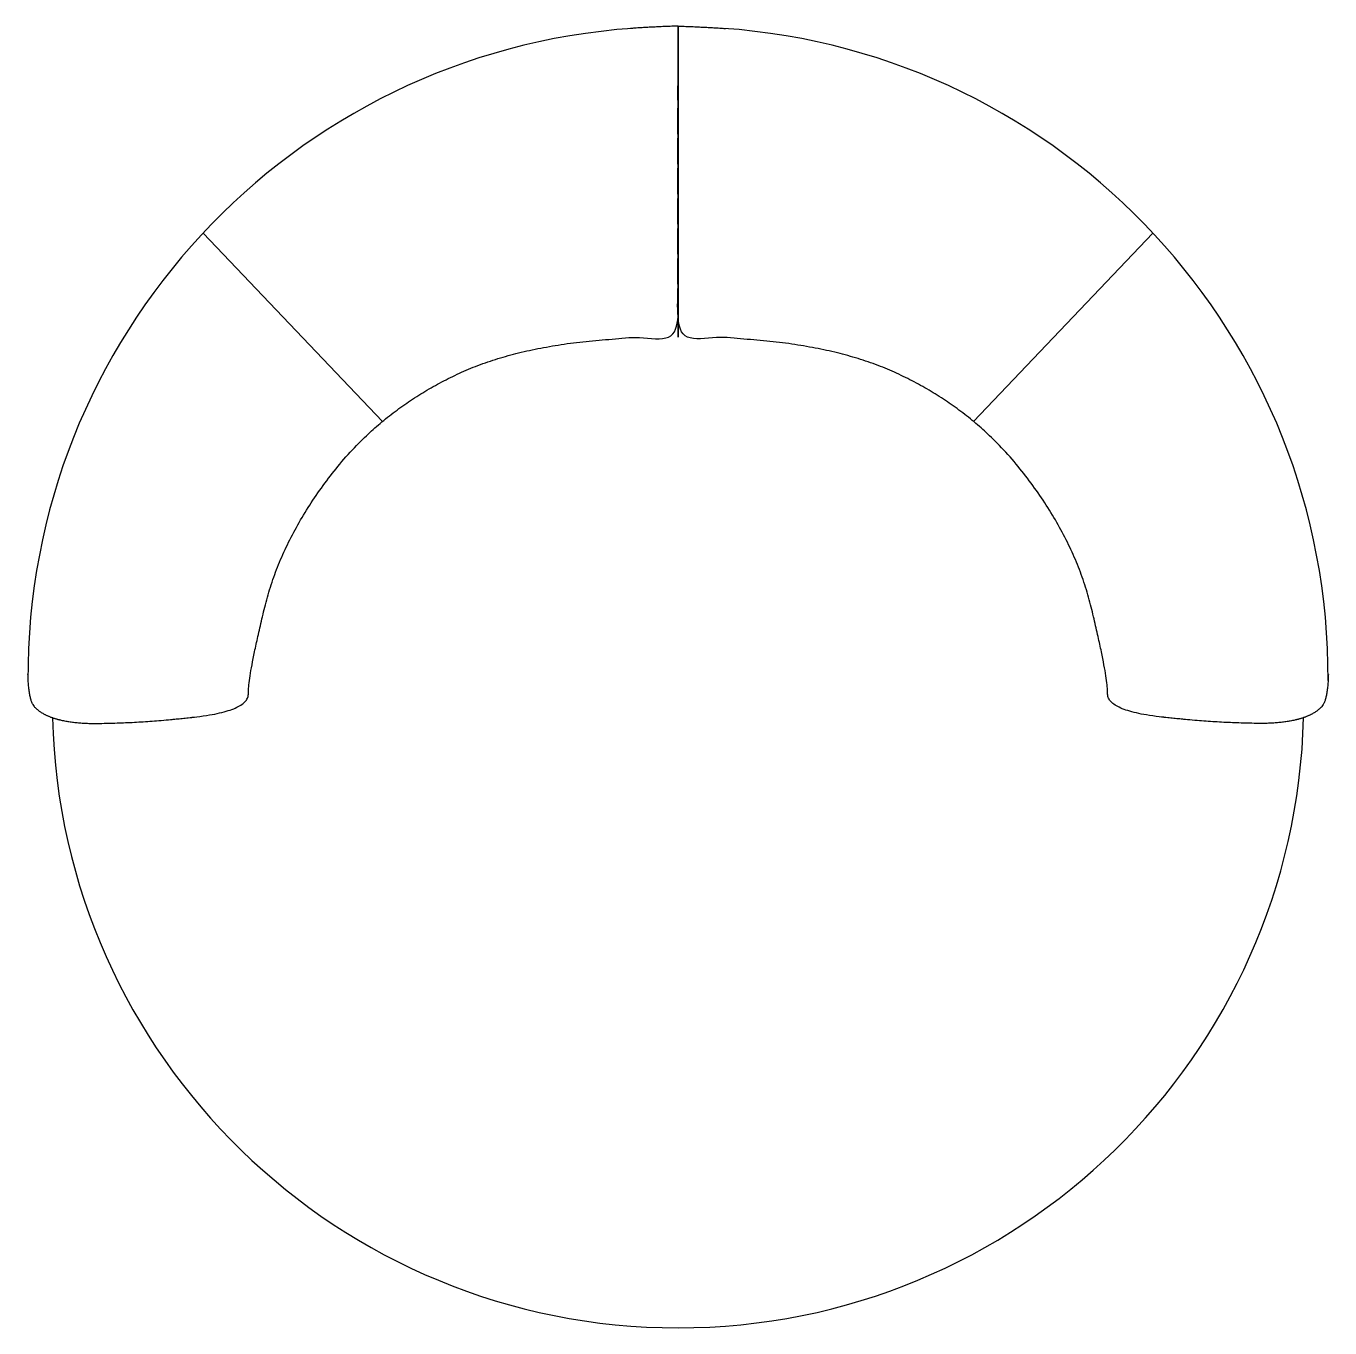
# Model space of a CAD drawing. Header units: centimetres. Extents: x -1250627 to 18037298, y -10106433 to 10878647.
# Drawn here: x -1250627 to 6888931, y 2753053 to 10878647 of the extents above; entities that cross this region are included whole.
import ezdxf

# ---------------------------------------------------------------- set-up
doc = ezdxf.new("R2010")
doc.units = ezdxf.units.CM
doc.header["$LTSCALE"] = 1000
doc.layers.add('Default', color=7, linetype='Continuous', lineweight=25)

# ---------------------------------------------------------------- blocks, each defined once
blk = doc.blocks.new('Gruppo-2')
at = {"layer": 'Default', "color": 7, "linetype": 'Continuous', "lineweight": 25, "transparency": 33554687}
for p, q in [((-14021839, 9784417), (-14021839, 10092117)), ((-14021839, 9784417), (-14021839, 10092117)), ((-16986384, 8804820), (-15867216, 7628329)), ((-11057294, 8804820), (-12176462, 7628329))]:
    blk.add_line(p, q, dxfattribs=at)
at = {"layer": 'Default', "color": 7, "linetype": 'Continuous', "lineweight": 25, "transparency": 33554687, "flags": 128}
blk.add_lwpolyline([(-14021839, 8155330), (-14021839, 10096384), (-14021839, 10096384)], close=True, dxfattribs=at)
at = {"layer": 'Default', "color": 7, "linetype": 'Continuous', "lineweight": 25, "transparency": 33554687}
for centre, radius, start, end in [((-14020856, 6032644), 4059473, 93.985716, 180.3036847), ((-14022822, 6032644), 4059473, 359.6963153, 86.014284), ((-14021839, 5877817), 3906600, 181.4568248, 358.5624504)]:
    blk.add_arc(centre, radius, start, end, dxfattribs=at)
for points, knots in [([(-14021839, 10092117), (-14021839, 10094250), (-14021839, 10096384), (-14172862, 10091797), (-14317753, 10081523)], [0, 0, 0, 0.01392641, 0.01392641, 1, 1, 1]), ([(-14021839, 10092117), (-14021839, 10094250), (-14021839, 10096384), (-13870816, 10091797), (-13725924, 10081523)], [0, 0, 0, 0.01392641, 0.01392641, 1, 1, 1]), ([(-17923604, 5778588), (-17817803, 5742500), (-17358912, 5746398), (-16701500, 5823500), (-16706454, 6035971), (-16498000, 6898000), (-15851500, 7723500), (-14867000, 8160000), (-14021839, 8155330), (-14021839, 8969873), (-14021839, 9784417)], [0, 0, 0, 0.07831989, 0.21067372, 0.34302754, 0.47538136, 0.60773519, 0.74008901, 0.87244284, 0.87244284, 1, 1, 1]), ([(-10120074, 5778588), (-10225875, 5742500), (-10684766, 5746398), (-11342178, 5823500), (-11337223, 6035971), (-11545678, 6898000), (-12192178, 7723500), (-13176678, 8160000), (-14021839, 8155330), (-14021839, 8969873), (-14021839, 9784417)], [0, 0, 0, 0.07831989, 0.21067372, 0.34302754, 0.47538136, 0.60773519, 0.74008901, 0.87244284, 0.87244284, 1, 1, 1]), ([(-18081894, 6049608), (-18077397, 5885459), (-17996598, 5803485), (-17923604, 5778588)], [0, 0, 0, 0.47831189, 1, 1, 1]), ([(-9961784, 6049608), (-9966280, 5885459), (-10047080, 5803485), (-10120074, 5778588)], [0, 0, 0, 0.47831189, 1, 1, 1])]:
    blk.add_open_spline(points, degree=2, knots=knots, dxfattribs=at)

msp = doc.modelspace()

# ---------------------------------------------------------------- block references
at = {"layer": 'Default', "color": 7, "transparency": 33554687}
msp.add_blockref('Gruppo-2', (16840991, 782193), dxfattribs=at)

doc.saveas('drawing.dxf')
